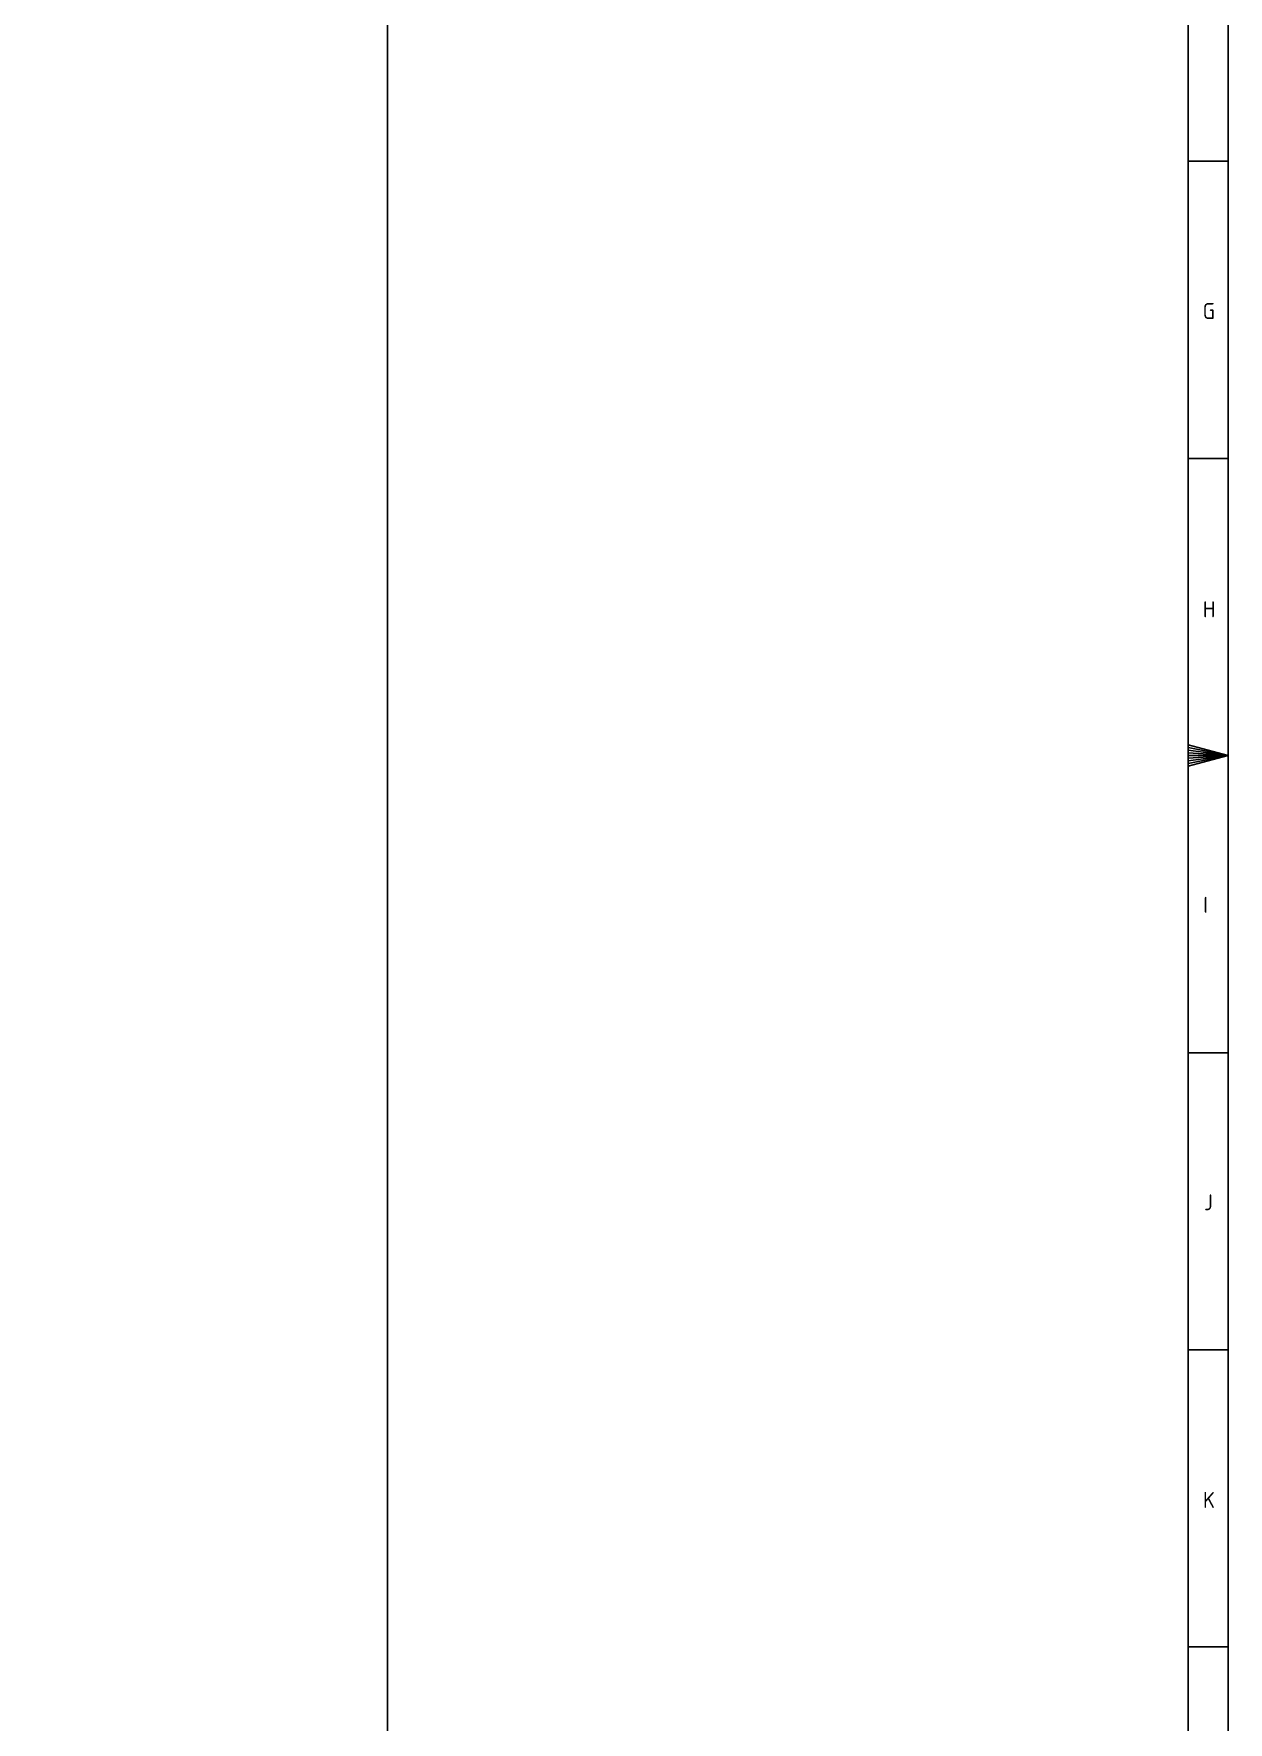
# Model space of a CAD drawing. Header units: inches. Extents: x 985 to 11353, y 526 to 2181.
# Drawn here: x 11073.4 to 11353.1, y 1397.9 to 1793.4 of the extents above; entities that cross this region are included whole.
import ezdxf

# ---------------------------------------------------------------- set-up
doc = ezdxf.new("R2010")
doc.units = ezdxf.units.IN
doc.header["$MEASUREMENT"] = 0
doc.layers.add('CABLE ROUTE FOR TOTAL PLANE-EMBED 2_DWG$0$SILICAGEL BORDER', color=7, linetype='Continuous')
doc.styles.get("Standard").update_dxf_attribs({"font": 'isocp3.shx'})

# ---------------------------------------------------------------- blocks, each defined once
blk = doc.blocks.new('240A1')
at = {"lineweight": -3}
blk.add_line((1046010.97, 286362.35), (1046010.97, 286835.35), dxfattribs=at)
at = {"color": 0, "lineweight": -3}
for p, q in [((1046110.97, 286617.6), (1046115.97, 286617.6)), ((1046110.97, 286580.47), (1046115.97, 286580.47)), ((1046110.97, 286543.35), (1046115.97, 286543.35)), ((1046110.97, 286506.22), (1046115.97, 286506.22)), ((1046110.97, 286469.1), (1046115.97, 286469.1)), ((1046110.97, 286431.97), (1046115.97, 286431.97))]:
    blk.add_line(p, q, dxfattribs=at)
at = {"color": 5, "lineweight": -3}
blk.add_lwpolyline([(1045274.97, 286840.35), (1046115.97, 286840.35), (1046115.97, 286246.35), (1045274.97, 286246.35)], close=True, dxfattribs=at)
at = {"color": 0, "lineweight": -3}
blk.add_lwpolyline([(1045279.97, 286835.35), (1046110.97, 286835.35), (1046110.97, 286251.35), (1045279.97, 286251.35)], close=True, dxfattribs=at)
at = {"lineweight": -3}
blk.add_lwpolyline([(1046115.97, 286543.35), (1046110.97, 286544.69), (1046110.97, 286542.01), (1046115.97, 286543.35), (1046110.97, 286544.35), (1046110.97, 286544.02), (1046115.97, 286543.35), (1046110.97, 286543.68), (1046110.97, 286543.01), (1046115.97, 286543.35), (1046110.97, 286542.68), (1046110.97, 286542.34), (1046115.97, 286543.35)], dxfattribs=at)
at = {"lineweight": -3, "char_height": 2, "attachment_point": 1}
for s, insert in [('G', (1046112.79, 286599.88)), ('H', (1046112.81, 286562.62)), ('I', (1046112.85, 286525.7)), ('J', (1046112.95, 286488.53)), ('K', (1046112.82, 286451.34))]:
    blk.add_mtext_dynamic_manual_height_columns(s, width=2, gutter_width=1, heights=[0], dxfattribs=dict(at, insert=insert))

msp = doc.modelspace()

# ---------------------------------------------------------------- block references
at = {"layer": 'CABLE ROUTE FOR TOTAL PLANE-EMBED 2_DWG$0$SILICAGEL BORDER', "color": 7, "xscale": 1.875, "yscale": 1.875, "zscale": 1.875}
msp.add_blockref('240A1', (-1950114.32, -535644.44), dxfattribs=at)

doc.saveas('drawing.dxf')
